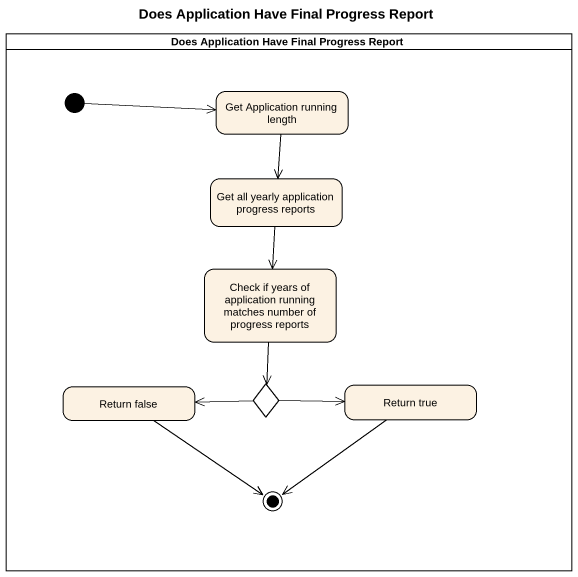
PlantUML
@startuml
title Does Application Have Final Progress Report
hide empty description
state "Does Application Have Final Progress Report" as Does_Application_Have_Final <<partition>> {
  state "Get Application running length" as Get_Application_running
  state "Get all yearly application progress reports" as Get_all_yearly_application
  state "Check if years of application running matches number of progress reports" as Check_if_years_of
  state "Return false" as Return_false
  state choice1 <<choice>>
  state "Return true" as Return_true
  [*] -right-> Get_Application_running
  Return_false --> [*]
  Return_true --> [*]
}
Get_Application_running --> Get_all_yearly_application
Get_all_yearly_application --> Check_if_years_of
Check_if_years_of --> choice1
choice1 -left-> Return_false
choice1 -right-> Return_true
@enduml
